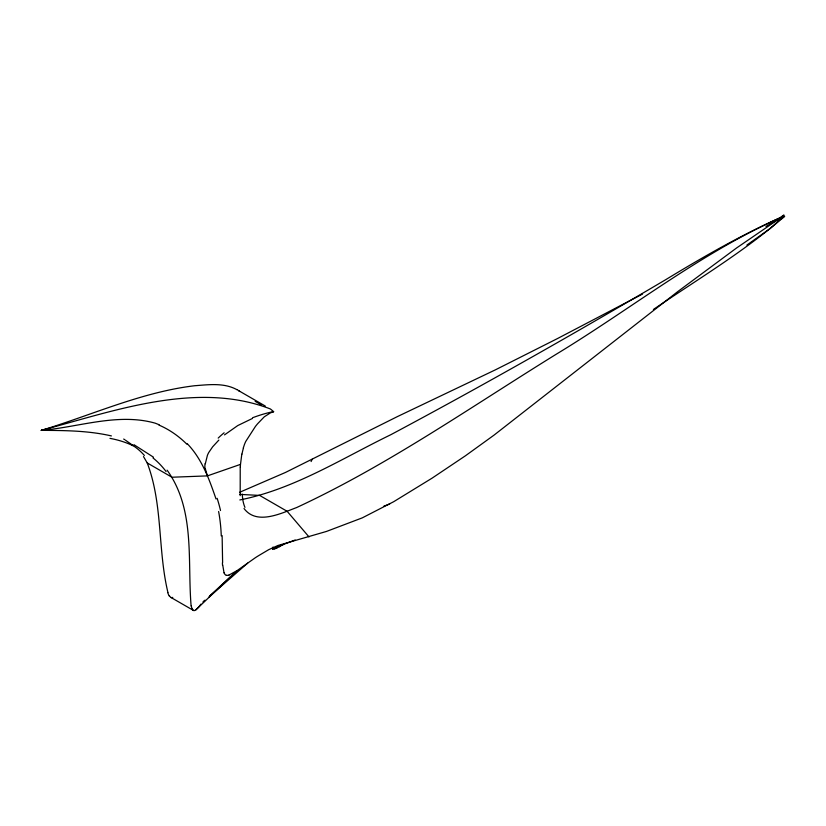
<?xml version="1.0" encoding="UTF-8"?>
<svg xmlns="http://www.w3.org/2000/svg" width="826" height="826" viewBox="0 0 826 826"><rect width="100%" height="100%" fill="white"/><g stroke="black" fill="none" stroke-linecap="round" stroke-linejoin="round"><path stroke-width="1.24" d="M240.221 467.041L240.19 495.652M240.294 467A146.491 80.525 -60.3 0 1 240.5 464.357L241.811 454.166M272.663 548.041L272.601 549.104M205.313 463.778L207.419 455.343A15.281 8.972 -59.7 0 1 208.73 452.534L212.643 446.814L218.859 440.072M243.309 447.971L244.372 444.708A22.746 12.927 -59.3 0 1 245.745 441.456L255.42 426.443A57.139 32.803 -59.4 0 1 257.567 423.8L264.268 416.82L270.412 412.897A27.33 15.735 -59.4 0 1 273.53 411.957L273.117 411.317M311.082 461.558L312.218 459.256M778.825 219.551L779.238 218.931M200.945 604.126L199.407 606.17A28.373 18.244 -66.3 0 1 198.457 607.358L196.051 609.681L237.176 570.549L255.492 557.622A94.422 49.725 -43.9 0 1 259.457 555.155L268.708 549.672L277.97 545.48L326.476 531.438L362.273 517.871L393.661 501.723L432.07 478.161L465.358 455.838L493.969 435.178L677.857 291.516L736.575 247.976L782.79 216.34L780.9 218.931L782.934 215.493L780.136 217.93M203.144 601.958L205.034 600.213L203.186 602.009M209.763 595.856L237.176 570.549L229.05 575.02M208.988 596.94L247.655 563.125M224.517 434.889L237.774 425.555L252.312 418.514M746.88 245.054L770.121 228.565L781.468 218.301L779.155 219.52M653.397 309.482C697.495 279.415 744.856 251.125 784.7 216.226L781.169 219.148C787.446 209.628 780.642 219.799 782.418 216.773C741.903 234.636 703.473 256.721 665.684 279.694C575.072 333.188 483.582 385.226 390.729 434.755C341.716 458.575 293.963 489.26 239.829 499.947M765.981 226.417L782.418 216.773C701.377 252.467 631.756 308.449 556.435 354.106C470.954 406.919 388.003 465.131 296.617 507.556C281.108 513.318 256.741 525.522 244.011 508.506M282.007 545.294L283.019 544.747M642.452 294.097L557.726 338.433L495.424 369.831L397.389 416.603L285.435 472.472L239.592 492.306M279.477 546.626L276.947 547.855M275.44 548.516L274.449 548.887M272.446 548.65L295.171 539.987M383.698 506.255L389.676 503.974M143.476 456.53L147.224 462.942L171.963 477.232L207.388 475.89L240.428 464.398M111.417 435.932C88.475 430.635 64.727 430.46 41.3 430.367C92.068 415.013 141.483 392.113 194.585 385.742C208.493 384.699 223.929 382.572 236.752 389.583M159.129 424.76A218.116 149.392 -73.9 0 0 155.123 423.149C117.85 412.608 78.646 427.238 41.3 430.367C112.491 411.493 196.309 380.456 270.205 408.891A31.863 19.297 -52.1 0 1 273.045 411.4M41.3 430.367L49.787 428.312M239.87 494.402L259.643 495.414L287.149 511.304L308.986 536.9M133.864 444.636L153.46 457.17M238.766 390.739L265.27 406.041M255.162 401.333L261.584 405.039M123.683 439.04L124.458 439.535M125.232 440.031L132.015 444.791M187.151 443.603C201.936 458.791 209.288 479.379 216.03 498.997M167.1 470.17C195.452 509.601 187.316 560.493 191.116 605.995M169.309 595.794L170.693 597.312L193.398 610.393L192.024 608.907M147.224 462.942C162.97 504.283 157.652 549.992 167.957 592.614M207.388 475.89L205.261 468.538M224.042 572.883L222.731 565.108M222.122 535.599L222.617 562.62M272.477 547.855A16.799 9.323 -61.4 0 1 273.055 547.039M196.061 609.784A5.235 2.881 -61.8 0 1 193.367 610.466M192.107 608.824A27.403 14.775 -55.9 0 1 191.302 605.84M217.145 498.336A224.703 162.123 -46.2 0 1 220.511 510.52M218.611 511.511A219.953 156.135 -49 0 1 221.265 535.929M222.524 565.221A116.518 74.959 -56.2 0 1 222.411 562.723M226.365 575.402A8.043 5.441 -51.1 0 1 224.145 572.81M226.448 575.268A5.008 3.387 -48.7 0 0 227.532 575.35A8.105 5.431 -47.6 0 0 229.05 575.041M153.016 457.965A177.115 107.287 -66.1 0 1 166.109 471.563M109.982 438.369A200.883 122.744 -45.3 0 1 133.048 445.72M159.005 425.091A176.537 120.926 -73.8 0 1 186.831 444.161M241.977 454.114A51.935 29.096 -59.7 0 1 243.464 447.95M252.519 417.77A233.706 113.72 -55.2 0 1 273.716 411.534M205.013 468.631A25.782 19.741 -45.7 0 1 205.003 463.83M218.188 438.09A66.483 37.139 -58.6 0 1 224.145 432.793M172.758 597.404A5.235 3.149 -58.1 0 1 170.961 597.497M169.185 595.938A27.403 16.768 -64.3 0 1 167.823 592.738M131.923 444.915A177.115 96.343 -54.2 0 1 144.374 455.456M236.763 389.562A31.863 17.243 -67.5 0 1 239.623 391.462M244.95 507.391A51.739 27.908 -63.6 0 1 242.307 494.165M274.449 548.794A5.844 3.376 -59.7 0 1 272.549 549.228M276.937 547.948A45.688 25.905 -58.1 0 1 275.43 548.598M280.985 545.914A157.446 86.947 -56.8 0 1 279.467 546.698"/></g></svg>
